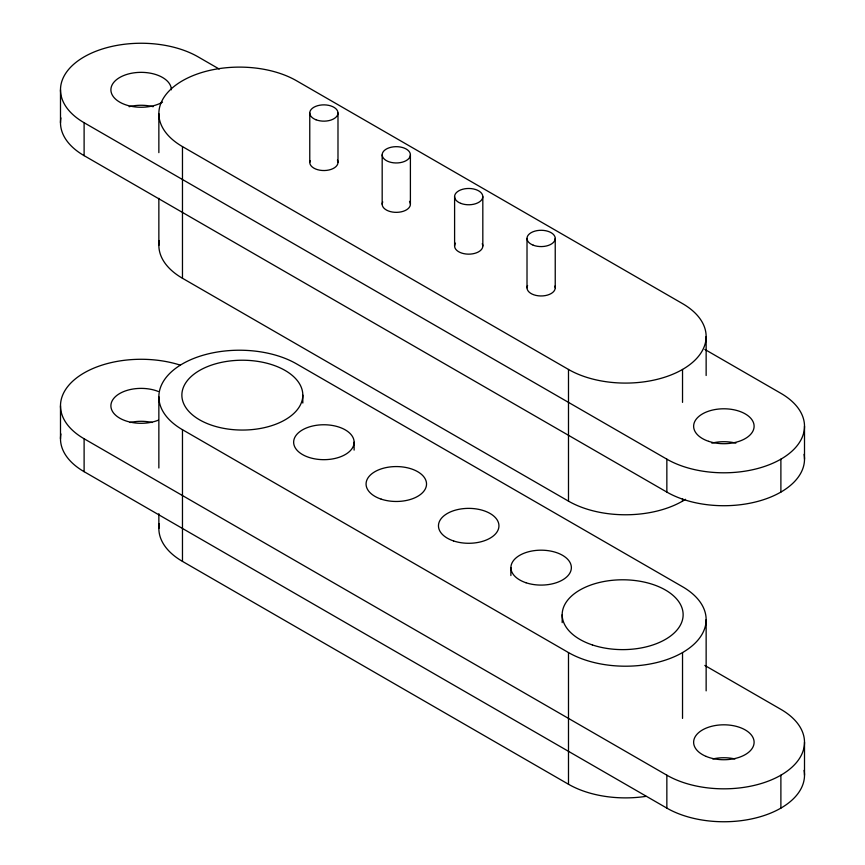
<?xml version="1.0" encoding="UTF-8"?>
<svg xmlns="http://www.w3.org/2000/svg" width="865" height="865" viewBox="0 0 865 865"><rect width="100%" height="100%" fill="white"/><g stroke="black" fill="none" stroke-linecap="round" stroke-linejoin="round"><path stroke-width="1.3" d="M60.496 438.76L60.496 405.836M60.496 89.809L60.496 122.722M158.857 528.461L158.857 513.68M158.857 467.997L158.857 396.786M158.857 245.346L158.857 198.323M706.143 619.654L706.143 690.865M706.143 375.507L706.143 336.539M804.504 775.191L804.504 742.278M804.504 426.24L804.504 459.164M219.213 69.049L198.15 56.885A80.64 46.559 0 0 0 84.11 56.885A80.64 46.559 0 0 0 84.11 122.722L84.11 155.646L666.85 492.088A80.64 46.559 0 0 0 758.54 501.192A80.64 46.559 0 0 0 804.072 454.352M704.824 349.406L780.89 393.326A80.64 46.559 0 0 1 780.89 459.164L780.89 492.088M182.472 146.596L568.489 369.452A80.64 46.559 0 0 0 682.528 369.452A80.64 46.559 0 0 0 682.528 303.615L296.511 80.748A80.64 46.559 0 0 0 182.472 80.748A80.64 46.559 0 0 0 182.472 146.596L182.472 278.271L568.489 501.138A80.64 46.559 0 0 0 685.523 499.31M84.11 122.722L666.85 459.164A80.64 46.559 0 0 0 780.89 459.164M704.824 665.445L780.89 709.354A80.64 46.559 0 0 1 780.89 775.191L780.89 808.115M682.528 652.567A80.64 46.559 0 0 0 682.528 586.73L296.511 363.862A80.64 46.559 0 0 0 182.472 363.862A80.64 46.559 0 0 0 182.472 429.7L568.489 652.567A80.64 46.559 0 0 0 682.528 652.567L682.528 718.404M180.266 365.127A80.64 46.559 0 0 0 76.747 377.81A80.64 46.559 0 0 0 84.11 438.76L666.85 775.191A80.64 46.559 0 0 0 780.89 775.191M60.928 433.949A80.64 46.559 0 0 0 84.11 471.674L666.85 808.115A80.64 46.559 0 0 0 758.54 817.23A80.64 46.559 0 0 0 804.072 770.391M159.29 523.66A80.64 46.559 0 0 0 182.472 561.385L568.489 784.252A80.64 46.559 0 0 0 646.025 796.351M682.528 369.452L682.528 402.376M682.528 498.781L682.528 501.138M666.85 459.164L666.85 492.088M666.85 775.191L666.85 808.115M568.489 369.452L568.489 501.138M568.489 652.567L568.489 784.252M562.185 614.712L562.185 622.616M555.233 238.437L555.233 287.818M527.012 238.437L527.012 287.818M510.88 567.635L510.88 575.539M482.821 196.625L482.821 246.006M454.601 196.625L454.601 246.006M410.399 154.824A14.11 8.142 0 0 1 389.239 161.874A14.11 8.142 0 0 1 389.239 147.764A14.11 8.142 0 0 1 410.399 154.824L410.399 204.205M382.179 154.824L382.179 204.205M354.12 442.21A30.243 17.462 0 0 1 308.762 457.336A30.243 17.462 0 0 1 308.762 427.094A30.243 17.462 0 0 1 354.12 442.21L354.12 450.114M337.988 113.012L337.988 162.393M309.767 113.012L309.767 162.393M302.815 395.132A60.474 34.914 0 0 1 212.109 425.375A60.474 34.914 0 0 1 212.109 364.9A60.474 34.914 0 0 1 302.815 395.132L302.815 403.036M182.472 429.7L182.472 561.385M158.857 113.672L158.857 152.64M84.11 438.76L84.11 471.674M130.053 422.509A30.243 17.462 0 0 1 152.208 422.509M158.273 420.217A30.243 17.462 0 0 1 118.483 417.406A30.243 17.462 0 0 1 118.483 394.267A30.243 17.462 0 0 1 158.273 391.456M712.792 758.951A30.243 17.462 0 0 1 734.947 758.951M84.11 155.646A80.64 46.559 0 0 1 60.928 117.921M711.852 443.139A30.243 17.462 0 0 1 735.877 443.139M162.512 102.146A30.243 17.462 0 0 1 114.948 98.534A30.243 17.462 0 0 1 133.307 72.941A30.243 17.462 0 0 1 171.367 89.809M129.123 106.698A30.243 17.462 0 0 1 153.148 106.698M337.415 160.101A14.11 8.142 0 0 1 324.386 170.535A14.11 8.142 0 0 1 310.092 160.663M409.513 201.35A14.11 8.142 0 0 1 396.797 212.347A14.11 8.142 0 0 1 382.752 201.902M482.248 243.714A14.11 8.142 0 0 1 468.203 254.148A14.11 8.142 0 0 1 455.487 243.162M554.908 286.088A14.11 8.142 0 0 1 540.614 295.96A14.11 8.142 0 0 1 527.585 285.526M182.472 278.271A80.64 46.559 0 0 1 159.29 240.546M526.007 582.751A30.243 17.462 0 0 0 571.365 567.635A30.243 17.462 0 0 0 526.007 552.519A30.243 17.462 0 0 0 526.007 582.751M453.584 540.949A30.243 17.462 0 0 0 498.943 525.823A30.243 17.462 0 0 0 453.584 510.707A30.243 17.462 0 0 0 453.584 540.949M381.173 499.137A30.243 17.462 0 0 0 426.532 484.022A30.243 17.462 0 0 0 381.173 468.906A30.243 17.462 0 0 0 381.173 499.137M592.417 644.944A60.474 34.914 0 0 0 683.134 614.712A60.474 34.914 0 0 0 592.417 584.47A60.474 34.914 0 0 0 592.417 644.944M706.121 756.41A30.243 17.462 0 0 0 753.945 744.073A30.243 17.462 0 0 0 711.527 726.33A30.243 17.462 0 0 0 706.121 756.41M708.749 441.366A30.243 17.462 0 0 0 754.107 426.24A30.243 17.462 0 0 0 708.749 411.124A30.243 17.462 0 0 0 708.749 441.366M315.974 119.759A14.11 8.142 0 0 0 337.956 113.596A14.11 8.142 0 0 0 317.714 105.681A14.11 8.142 0 0 0 315.974 119.759M460.796 203.372A14.11 8.142 0 0 0 482.778 197.209A14.11 8.142 0 0 0 462.537 189.294A14.11 8.142 0 0 0 460.796 203.372M533.208 245.184A14.11 8.142 0 0 0 555.2 239.021A14.11 8.142 0 0 0 534.959 231.106A14.11 8.142 0 0 0 533.208 245.184"/></g></svg>
